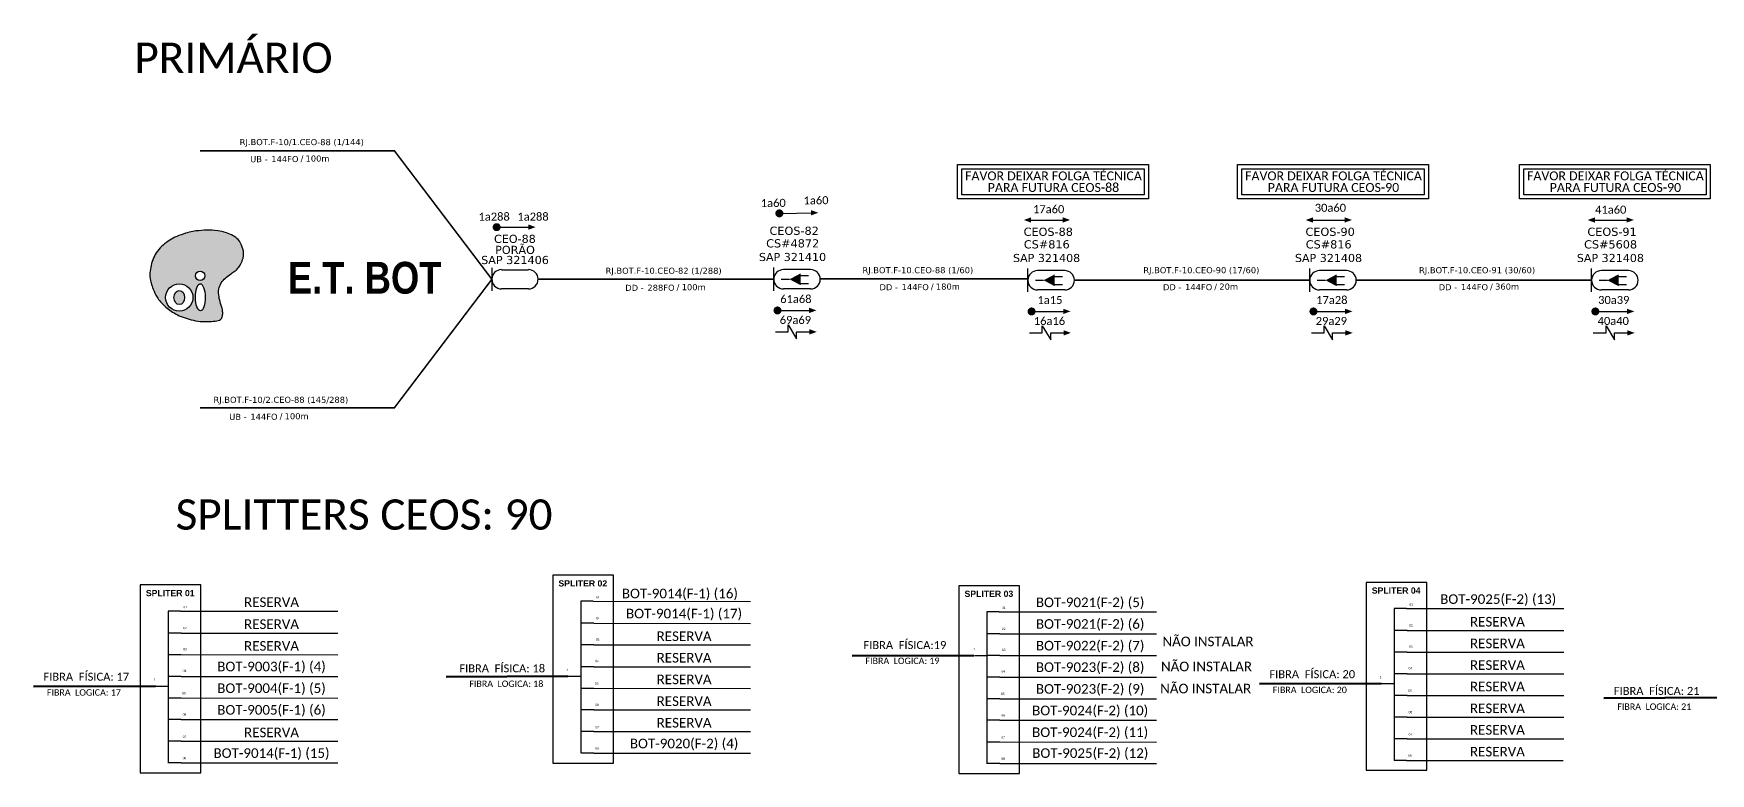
# Model space of a CAD drawing. Header units: millimetres. Extents: x 94385 to 95608, y -863 to 843.
# Drawn here: x 94385 to 95132, y 514 to 843 of the extents above; entities that cross this region are included whole.
import ezdxf
from ezdxf.enums import TextEntityAlignment as Align

# ---------------------------------------------------------------- set-up
doc = ezdxf.new("R2010")
doc.units = ezdxf.units.MM
for name, color, linetype in [('20.4-CEOS', 1, 'Continuous'), ('20.5-CABO AÉREO', 1, 'Continuous'), ('20.5-CEO', 1, 'Continuous'), ('E.T.', 7, 'Continuous'), ('SETA', 7, 'Continuous')]:
    doc.layers.add(name, color=color, linetype=linetype)
doc.layers.add('40.1-ETIQUETAS', color=1, linetype='Continuous', lineweight=20)
doc.styles.add('siredit', font='verdana.ttf')
doc.styles.add('SWISS BIT', font='swisscb.ttf')

# ---------------------------------------------------------------- blocks, each defined once
blk = doc.blocks.new('ETIQUETA_RS5F')
at = {"layer": '40.1-ETIQUETAS', "color": 0, "style": 'siredit'}
blk.add_text('/', height=1.5, dxfattribs=at).set_placement((1.58, -1.95), align=Align.MIDDLE_RIGHT)
for tag, p in [('ETIQUETA_R_PRIMARIA', (1.21, 4.1)), ('ETIQUETA_R_SECUNDARIA', (1.21, 2.1)), ('F_ATIVAS/F_MORTAS', (1.14, -4.24))]:
    blk.add_attdef(tag, text='', height=1.5, dxfattribs=at).set_placement(p, align=Align.MIDDLE_CENTER)
for tag, p in [('TIPO_CABO', (-6.58, -2.12)), ('CAP_CABO', (0.4, -2.09))]:
    blk.add_attdef(tag, text='', height=1.5, dxfattribs=at).set_placement(p, align=Align.MIDDLE_RIGHT)
blk.add_attdef('METROS', text='', height=1.5, dxfattribs=at).set_placement((2.14, -1.95), align=Align.MIDDLE_LEFT)
for tag, p in [('FUSÃO_1', (0.85, -8.39)), ('FUSÃO_2', (0.85, -10.6)), ('FUSÃO_3', (0.85, -12.93)), ('FUSÃO_4', (0.85, -15.14)), ('FUSÃO_5', (0.85, -17.16))]:
    blk.add_attdef(tag, text='', height=1.5, dxfattribs=at).set_placement(p, align=Align.CENTER)
blk = doc.blocks.new('OI')
h = blk.add_hatch(color=40)
edge = h.paths.add_edge_path()
edge.add_spline(control_points=[(4.35, -0.67), (3.92, -0.99), (3.26, -1.5), (2.81, -2.59), (2.9, -3.5), (3.06, -4.27), (3.31, -4.85), (3.37, -5.39), (3.4, -5.88), (3.2, -6.4), (2.54, -6.61), (1.65, -6.63), (0.55, -6.67), (-0.56, -6.42), (-1.61, -6.14), (-2.77, -5.61), (-3.92, -4.77), (-4.89, -3.7), (-5.34, -2.65), (-5.6, -1.94), (-5.85, -0.96), (-5.71, 0.47), (-5.1, 2.02), (-4.14, 3.02), (-3.3, 3.61), (-2.37, 4.16), (-1.36, 4.44), (-0.56, 4.7), (0.79, 4.85), (2.24, 4.97), (3.79, 4.57), (4.67, 4.21), (5.44, 3.65), (5.76, 2.99), (6.03, 2.21), (6.01, 1.46), (5.72, 0.64), (5.31, 0.08), (4.88, -0.38), (4.51, -0.55), (4.35, -0.67)], knot_values=[0, 0, 0, 0, 1.60434, 2.417191, 3.427595, 4.282808, 4.776746, 5.304182, 5.888771, 6.258406, 6.858137, 7.79129, 8.986195, 10.124242, 11.187857, 12.242908, 13.953784, 15.414161, 16.515391, 17.349188, 17.675853, 19.552021, 21.515531, 22.568638, 23.63245, 24.621084, 25.782718, 26.745347, 27.142653, 29.870543, 31.004649, 31.921532, 32.709589, 33.801391, 34.042471, 35.192333, 35.971461, 36.628871, 37.254359, 37.836911, 37.836911, 37.836911, 37.836911], degree=3, periodic=0)
h.paths.add_polyline_path([(1.13, -0.87, -1), (-0.04, -0.87, -1)], flags=16)
edge = h.paths.add_edge_path(flags=16)
edge.add_ellipse((0.56, -3.59), major_axis=(-0.02, 1.71), ratio=0.361305, start_angle=0, end_angle=360)
h.paths.add_polyline_path([(-0.36, -3.62, -1), (-3.8, -3.62, -1)], flags=16)
edge = h.paths.add_edge_path(flags=0)
edge.add_ellipse((-2.08, -3.62), major_axis=(0, 0.885), ratio=0.758294, start_angle=0, end_angle=360)
at = {"color": 40}
for centre, radius in [((-2.08, -3.62), 1.72), ((0.54, -0.87), 0.587)]:
    blk.add_circle(centre, radius, dxfattribs=at)
blk.add_ellipse((0.56, -3.59), major_axis=(-0.02, 1.71), ratio=0.361305, dxfattribs=at)
blk.add_ellipse((-2.08, -3.62), major_axis=(0, 0.885), ratio=0.758294, start_param=-3.141592653589792, end_param=3.141592653589792, dxfattribs=at)
at = {"color": 40, "start_tangent": (-0.800898, -0.598801), "end_tangent": (-0.800898, -0.598801)}
blk.add_spline([(4.35, -0.67), (3.2, -1.78), (2.9, -2.54), (2.92, -3.55), (3.12, -4.38), (3.28, -4.85), (3.37, -5.37), (3.35, -5.95), (3.2, -6.29), (2.66, -6.55), (1.73, -6.63), (0.54, -6.62), (-0.58, -6.41), (-1.6, -6.11), (-2.56, -5.67), (-3.95, -4.67), (-4.89, -3.56), (-5.37, -2.56), (-5.64, -1.78), (-5.72, -1.46), (-5.63, 0.42), (-4.84, 2.22), (-4.13, 2.99), (-3.27, 3.62), (-2.4, 4.09), (-1.3, 4.47), (-0.37, 4.72), (0.02, 4.77), (2.75, 4.8), (3.85, 4.53), (4.69, 4.16), (5.31, 3.68), (5.85, 2.73), (5.93, 2.5), (5.94, 1.35), (5.67, 0.62), (5.29, 0.08), (4.84, -0.36), (4.35, -0.67)], degree=3, dxfattribs=at)
blk = doc.blocks.new('*U29')
at = {"layer": '20.5-CEO'}
for p, q in [((-1.56, 1.26), (1.8, 1.26)), ((1.8, -1.13), (-1.56, -1.13))]:
    blk.add_line(p, q, dxfattribs=at)
blk.add_lwpolyline([(-2.75, 1.51), (-2.75, -1.38)], dxfattribs=at)
for centre, start, end in [((-1.56, 0.07), 90, 270), ((1.8, 0.07), 270, 90)]:
    blk.add_arc(centre, 1.2, start, end, dxfattribs=at)
at = {"layer": '20.5-CEO', "color": 7, "style": 'siredit'}
for tag, p in [('LOCAL', (0.12, 4.23)), ('FID', (0.11, 5.61)), ('SAP', (0.12, 2.97)), ('FIBRAS_RESERVA', (0.12, -1.94))]:
    blk.add_attdef(tag, text='', height=1.01, dxfattribs=at).set_placement(p, align=Align.TOP_CENTER)
for tag, flags, p in [('ID_ATIVIDADE', 3, (0.11, -3.51)), ('FATOR', 1, (0.11, -4.82))]:
    blk.add_attdef(tag, text='', height=1.01, dxfattribs=dict(at, flags=flags)).set_placement(p, align=Align.TOP_CENTER)
at = {"layer": '20.5-CEO', "color": 7, "style": 'siredit', "flags": 3}
blk.add_attdef('QTDE', (-4.88, -7.06), '', height=1.01, dxfattribs=at)

msp = doc.modelspace()

# ---------------------------------------------------------------- linework, layer by layer
at = {"color": 7, "linetype": 'Continuous'}
for p, q in [((94628.69, 590.28), (94628.69, 522.53)), ((94634.18, 590.28), (94628.69, 590.28)), ((94444.91, 585.96), (94444.91, 518.21)), ((94450.4, 585.96), (94444.91, 585.96)), ((94809.57, 585.64), (94809.57, 517.89)), ((94815.06, 585.64), (94809.57, 585.64)), ((94990.98, 587.09), (94990.98, 519.34)), ((94996.46, 587.09), (94990.98, 587.09)), ((94450.67, 576.16), (94445.19, 576.16)), ((94634.46, 580.48), (94628.97, 580.48)), ((94815.33, 575.84), (94809.85, 575.84)), ((94996.74, 577.29), (94991.26, 577.29)), ((94634.46, 570.82), (94628.97, 570.82)), ((94450.67, 566.5), (94445.19, 566.5)), ((94634.46, 561.11), (94628.97, 561.11)), ((94804.15, 566.18), (94809.82, 566.18)), ((94815.33, 566.18), (94809.85, 566.18)), ((94996.74, 567.63), (94991.26, 567.63)), ((94450.67, 556.79), (94445.19, 556.79)), ((94623, 556.85), (94628.67, 556.85)), ((94815.33, 556.47), (94809.85, 556.47)), ((94985.28, 553.66), (94990.95, 553.66)), ((94996.74, 557.92), (94991.26, 557.92)), ((94439.22, 552.53), (94444.88, 552.53)), ((94450.67, 547.18), (94445.19, 547.18)), ((94634.46, 551.5), (94628.97, 551.5)), ((94815.33, 546.86), (94809.85, 546.86)), ((94996.74, 548.31), (94991.26, 548.31)), ((94634.46, 541.88), (94628.97, 541.88)), ((94996.74, 538.69), (94991.26, 538.69)), ((94450.67, 537.56), (94445.19, 537.56)), ((94634.46, 532.22), (94628.97, 532.22)), ((94815.33, 537.24), (94809.85, 537.24)), ((94450.67, 527.9), (94445.19, 527.9)), ((94815.33, 527.58), (94809.85, 527.58)), ((94996.74, 529.03), (94991.26, 529.03)), ((94450.67, 518.27), (94445.19, 518.27)), ((94634.46, 522.59), (94628.97, 522.59)), ((94815.33, 517.95), (94809.85, 517.95)), ((94996.46, 519.34), (94990.98, 519.34))]:
    msp.add_line(p, q, dxfattribs=at)
at = {"color": 10, "linetype": 'Continuous'}
for p, q in [((94634.18, 590.28), (94704.3, 590.26)), ((94450.4, 585.96), (94520.52, 585.94)), ((94815.06, 585.64), (94885.18, 585.62)), ((94996.46, 587.09), (95066.58, 587.07)), ((94450.67, 576.16), (94520.52, 576.14)), ((94634.46, 580.48), (94704.3, 580.46)), ((94815.33, 575.84), (94885.18, 575.82)), ((94996.74, 577.29), (95066.58, 577.27)), ((94634.46, 570.84), (94704.3, 570.82)), ((94450.67, 566.52), (94520.52, 566.49)), ((94634.46, 561.13), (94704.3, 561.11)), ((94815.33, 566.2), (94885.18, 566.18)), ((94996.74, 567.65), (95066.58, 567.63)), ((94450.67, 556.81), (94520.52, 556.79)), ((94815.33, 556.49), (94885.18, 556.47)), ((94996.74, 557.94), (95066.58, 557.92)), ((94450.67, 547.2), (94520.52, 547.17)), ((94634.46, 551.52), (94704.3, 551.5)), ((94815.33, 546.88), (94885.18, 546.86)), ((94996.74, 548.33), (95066.58, 548.31)), ((94634.46, 541.9), (94704.3, 541.88)), ((94996.74, 538.71), (95066.58, 538.69)), ((94450.67, 537.58), (94520.52, 537.56)), ((94634.46, 532.24), (94704.3, 532.22)), ((94815.33, 537.26), (94885.18, 537.24)), ((94450.67, 527.92), (94520.52, 527.9)), ((94815.33, 527.6), (94885.18, 527.58)), ((94996.74, 529.05), (95066.58, 529.03)), ((94450.67, 518.27), (94520.52, 518.24)), ((94634.45, 522.59), (94704.3, 522.57)), ((94815.33, 517.95), (94885.18, 517.93)), ((94996.46, 519.34), (95066.31, 519.32))]:
    msp.add_line(p, q, dxfattribs=at)
at = {"color": 1, "linetype": 'Continuous', "lineweight": 60}
for p, q in [((94803.84, 566.18), (94749.57, 566.01)), ((94623, 556.85), (94568.73, 556.68)), ((94985.28, 553.66), (94931.02, 553.49)), ((94439.22, 552.53), (94384.95, 552.36)), ((95138.72, 547.36), (95084.45, 547.19))]:
    msp.add_line(p, q, dxfattribs=at)
at = {"color": 3, "ltscale": 9e-07}
for points in [[(94796.52, 784.95), (94881.54, 784.95), (94881.54, 769.63), (94796.52, 769.63)], [(94921.25, 784.95), (95006.27, 784.95), (95006.27, 769.63), (94921.25, 769.63)], [(95046.82, 784.95), (95131.84, 784.95), (95131.84, 769.63), (95046.82, 769.63)], [(94798.41, 783.06), (94879.65, 783.06), (94879.65, 771.52), (94798.41, 771.52)], [(94923.14, 783.06), (95004.38, 783.06), (95004.38, 771.52), (94923.14, 771.52)], [(95048.71, 783.06), (95129.95, 783.06), (95129.95, 771.52), (95048.71, 771.52)]]:
    msp.add_lwpolyline(points, close=True, dxfattribs=at)
at = {"color": 0, "const_width": 1.78}
for points in [[(94716.26, 763.2, 1), (94718.05, 763.22, 1)], [(94590.35, 757.05, 1), (94592.13, 757.05, 1)], [(94715.44, 719.92, 1), (94717.22, 719.92, 1)], [(94828.61, 719.48, 1), (94830.4, 719.48, 1)], [(94954.18, 719.48, 1), (94955.96, 719.48, 1)], [(95079.75, 719.48, 1), (95081.53, 719.48, 1)]]:
    msp.add_lwpolyline(points, format="xyb", close=True, dxfattribs=at)
at = {"color": 0}
for points in [[(94721.1, 710.38), (94721.1, 713.53), (94724.87, 707.23), (94724.87, 710.38)], [(94834.28, 709.94), (94834.28, 713.09), (94838.05, 706.79), (94838.05, 709.94)], [(94959.85, 709.93), (94959.85, 713.09), (94963.61, 706.79), (94963.62, 709.93)], [(95085.42, 709.93), (95085.42, 713.09), (95089.18, 706.79), (95089.19, 709.93)]]:
    msp.add_lwpolyline(points, dxfattribs=at)
at = {"color": 7}
for points in [[(94432.48, 513.87), (94459.43, 513.87), (94459.43, 597.57), (94432.48, 597.57)], [(94616.26, 518.19), (94643.22, 518.19), (94643.22, 601.89), (94616.26, 601.89)], [(94978.54, 515), (95005.5, 515), (95005.5, 598.7), (94978.54, 598.7)], [(94797.14, 513.55), (94824.09, 513.55), (94824.09, 597.25), (94797.14, 597.25)]]:
    msp.add_lwpolyline(points, close=True, dxfattribs=at)
at = {"layer": '20.4-CEOS'}
for p, q in [((94731.07, 738.13), (94718.99, 738.13)), ((94731.07, 729.52), (94718.99, 729.52))]:
    msp.add_line(p, q, dxfattribs=at)
at = {"layer": '20.4-CEOS', "color": 252}
for p, q in [((94844.25, 737.69), (94832.16, 737.69)), ((94969.81, 737.69), (94957.73, 737.69)), ((95095.38, 737.69), (95083.3, 737.69)), ((94844.25, 729.08), (94832.16, 729.08)), ((94969.81, 729.07), (94957.73, 729.07)), ((95095.38, 729.07), (95083.3, 729.07))]:
    msp.add_line(p, q, dxfattribs=at)
at = {"layer": '20.4-CEOS'}
for points in [[(94714.68, 728.63), (94714.68, 739.02)], [(94718.02, 733.82), (94721.69, 733.82)], [(94718.02, 733.82), (94721.69, 733.82)], [(94726.46, 735.53), (94730.13, 735.53)], [(94726.46, 735.53), (94730.13, 735.53)], [(94726.46, 731.95), (94730.13, 731.95)], [(94726.46, 731.95), (94730.13, 731.95)]]:
    msp.add_lwpolyline(points, dxfattribs=at)
msp.add_lwpolyline([(94721.69, 733.82, 0, 5.32, 0), (94726.68, 733.82, 5.32, 5.32, 0)], format="xyseb", dxfattribs=at)
msp.add_lwpolyline([(94721.69, 733.82, 0, 5.32, 0), (94726.68, 733.82, 5.32, 5.32, 0)], format="xyseb", dxfattribs=at)
at = {"layer": '20.4-CEOS', "color": 252}
for points in [[(94827.85, 728.19), (94827.85, 738.58)], [(94831.2, 733.38), (94834.87, 733.38)], [(94831.2, 733.38), (94834.87, 733.38)], [(94839.64, 735.09), (94843.3, 735.09)], [(94839.64, 735.09), (94843.3, 735.09)], [(94953.42, 728.19), (94953.42, 738.57)], [(94956.77, 733.38), (94960.44, 733.38)], [(94956.77, 733.38), (94960.44, 733.38)], [(94965.2, 735.09), (94968.87, 735.09)], [(94965.2, 735.09), (94968.87, 735.09)], [(95078.99, 728.19), (95078.99, 738.57)], [(95082.33, 733.38), (95086, 733.38)], [(95082.33, 733.38), (95086, 733.38)], [(95090.77, 735.09), (95094.44, 735.09)], [(95090.77, 735.09), (95094.44, 735.09)], [(94839.64, 731.51), (94843.3, 731.51)], [(94839.64, 731.51), (94843.3, 731.51)], [(94965.2, 731.5), (94968.87, 731.5)], [(94965.2, 731.5), (94968.87, 731.5)], [(95090.77, 731.5), (95094.44, 731.5)], [(95090.77, 731.5), (95094.44, 731.5)]]:
    msp.add_lwpolyline(points, dxfattribs=at)
for points in [[(94834.87, 733.38, 0, 5.32, 0), (94839.86, 733.38, 5.32, 5.32, 0)], [(94834.87, 733.38, 0, 5.32, 0), (94839.86, 733.38, 5.32, 5.32, 0)], [(94960.44, 733.38, 0, 5.32, 0), (94965.42, 733.38, 5.32, 5.32, 0)], [(94960.44, 733.38, 0, 5.32, 0), (94965.42, 733.38, 5.32, 5.32, 0)], [(95086, 733.38, 0, 5.32, 0), (95090.99, 733.38, 5.32, 5.32, 0)], [(95086, 733.38, 0, 5.32, 0), (95090.99, 733.38, 5.32, 5.32, 0)]]:
    msp.add_lwpolyline(points, format="xyseb", dxfattribs=at)
at = {"layer": '20.4-CEOS'}
for centre, start, end in [((94718.99, 733.82), 90, 270), ((94731.07, 733.82), 270, 90)]:
    msp.add_arc(centre, 4.31, start, end, dxfattribs=at)
at = {"layer": '20.4-CEOS', "color": 252}
for centre, start, end in [((94832.16, 733.38), 90, 270), ((94844.25, 733.38), 270, 90), ((94957.73, 733.38), 90, 270), ((94969.81, 733.38), 270, 90), ((95083.3, 733.38), 90, 270), ((95095.38, 733.38), 270, 90)]:
    msp.add_arc(centre, 4.31, start, end, dxfattribs=at)
at = {"layer": '20.5-CABO AÉREO', "ltscale": 50, "const_width": 0.72}
for points in [[(94459.13, 791.11), (94545.67, 791.11), (94589.11, 733.82)], [(94459.13, 676.54), (94545.67, 676.54), (94589.11, 733.82)], [(94609.81, 733.82), (94714.68, 733.82)], [(94735.46, 733.96), (94827.58, 733.96)], [(94848.55, 733.38), (94953.42, 733.38)], [(94974.12, 733.38), (95078.99, 733.38)]]:
    msp.add_lwpolyline(points, dxfattribs=at)
at = {"layer": 'SETA', "color": 0}
for points in [[(94717.15, 763.21), (94732.47, 763.45)], [(94591.24, 757.05), (94606.56, 757.05)], [(94829.31, 760.24), (94844.63, 760.24)], [(94954.88, 760.24), (94970.2, 760.24)], [(95080.45, 760.24), (95095.77, 760.24)], [(94716.33, 719.92), (94731.65, 719.92)], [(94829.51, 719.48), (94844.83, 719.48)], [(94955.07, 719.48), (94970.39, 719.48)], [(95080.64, 719.48), (95095.96, 719.48)], [(94715.42, 710.38), (94721.1, 710.38)], [(94724.87, 710.38), (94730.56, 710.38)], [(94828.59, 709.94), (94834.28, 709.94)], [(94838.05, 709.94), (94843.74, 709.94)], [(94954.16, 709.93), (94959.85, 709.93)], [(94963.62, 709.93), (94969.31, 709.93)], [(95079.73, 709.93), (95085.42, 709.93)], [(95089.19, 709.93), (95094.87, 709.93)]]:
    msp.add_lwpolyline(points, dxfattribs=at)
for points in [[(94731.22, 764.64), (94734.51, 763.5), (94731.26, 762.26)], [(94605.33, 758.26), (94608.59, 757.07), (94605.33, 755.88)], [(94829.31, 761.43), (94826.05, 760.24), (94829.31, 759.06)], [(94843.4, 761.46), (94846.67, 760.27), (94843.4, 759.08)], [(94954.88, 761.43), (94951.61, 760.24), (94954.88, 759.05)], [(94968.97, 761.45), (94972.23, 760.26), (94968.97, 759.08)], [(95080.45, 761.43), (95077.18, 760.24), (95080.45, 759.05)], [(95094.54, 761.45), (95097.8, 760.26), (95094.54, 759.08)], [(94730.42, 721.13), (94733.68, 719.95), (94730.42, 718.76)], [(94843.6, 720.69), (94846.86, 719.51), (94843.6, 718.32)], [(94969.16, 720.69), (94972.43, 719.5), (94969.16, 718.31)], [(95094.73, 720.69), (95098, 719.5), (95094.73, 718.31)], [(94730.56, 711.57), (94733.83, 710.38), (94730.56, 709.19)], [(94843.74, 711.13), (94847, 709.94), (94843.74, 708.75)], [(94969.31, 711.12), (94972.57, 709.93), (94969.31, 708.75)], [(95094.87, 711.12), (95098.14, 709.93), (95094.87, 708.75)]]:
    msp.add_solid(points, dxfattribs=at)

# ---------------------------------------------------------------- block references
at = {"layer": '20.5-CEO', "color": 0, "lineweight": 0}
ref = msp.add_blockref('*U29', (94598.97, 733.58), dxfattribs=dict(at, xscale=3.581689554539344, yscale=3.581689554539344, zscale=3.581689554539344))
ref.add_attrib('LOCAL', 'PORÃO', dxfattribs={"color": 7, "height": 3.631, "style": 'siredit'}).set_placement((94599.41, 748.75), align=Align.TOP_CENTER)
ref.add_attrib('SAP', 'SAP 321406', dxfattribs={"color": 7, "height": 3.631, "style": 'siredit'}).set_placement((94599.41, 744.24), align=Align.TOP_CENTER)
ref.add_attrib('FID', 'CEO-88', dxfattribs={"layer": '20.4-CEOS', "color": 7, "height": 3.616, "style": 'siredit'}).set_placement((94599.37, 753.66), align=Align.TOP_CENTER)
at = {"layer": '40.1-ETIQUETAS', "color": 0}
ref = msp.add_blockref('ETIQUETA_RS5F', (94502.3, 791.17), dxfattribs=dict(at, xscale=1.8, yscale=1.8, zscale=1.8))
ref.add_attrib('ETIQUETA_R_SECUNDARIA', 'RJ.BOT.F-10/1.CEO-88 (1/144)', dxfattribs={"color": 0, "height": 2.7, "style": 'siredit'}).set_placement((94504.43, 794.96), align=Align.MIDDLE_CENTER)
ref.add_attrib('TIPO_CABO', 'UB - ', dxfattribs={"color": 0, "height": 2.7, "style": 'siredit'}).set_placement((94490.39, 787.36), align=Align.MIDDLE_RIGHT)
ref.add_attrib('CAP_CABO', '144FO', dxfattribs={"color": 0, "height": 2.7, "style": 'siredit'}).set_placement((94502.96, 787.4), align=Align.MIDDLE_RIGHT)
ref.add_attrib('METROS', '100m', dxfattribs={"color": 0, "height": 2.7, "style": 'siredit'}).set_placement((94506.1, 787.65), align=Align.MIDDLE_LEFT)
ref = msp.add_blockref('ETIQUETA_RS5F', (94492.98, 676.31), dxfattribs=dict(at, xscale=1.8, yscale=1.8, zscale=1.8))
ref.add_attrib('ETIQUETA_R_SECUNDARIA', 'RJ.BOT.F-10/2.CEO-88 (145/288)', dxfattribs={"color": 0, "height": 2.7, "style": 'siredit'}).set_placement((94495.11, 680.1), align=Align.MIDDLE_CENTER)
ref.add_attrib('TIPO_CABO', 'UB - ', dxfattribs={"color": 0, "height": 2.7, "style": 'siredit'}).set_placement((94481.08, 672.5), align=Align.MIDDLE_RIGHT)
ref.add_attrib('CAP_CABO', '144FO', dxfattribs={"color": 0, "height": 2.7, "style": 'siredit'}).set_placement((94493.64, 672.54), align=Align.MIDDLE_RIGHT)
ref.add_attrib('METROS', '100m', dxfattribs={"color": 0, "height": 2.7, "style": 'siredit'}).set_placement((94496.79, 672.79), align=Align.MIDDLE_LEFT)
at = {"layer": 'E.T.', "color": 7, "xscale": 3.537520064308424, "yscale": 3.537520036224975, "zscale": 3.537520033821446}
msp.add_blockref('OI', (94457.24, 738.49), dxfattribs=at)

# ---------------------------------------------------------------- texts
at = {"attachment_point": 5}
for s, insert, char_height, width in [('{\\fCalibri|b0|i0|c0|p34;\\C7;PRIMÁRIO}', (94474.02, 832.49), 13.4792, 205.4115), ('\\C7;\\fCalibri|b0|i0|c0|p34;SPLITTERS CEOS: 90', (94532.17, 628.87), 13.4792, 205.4115), ('{\\fArial|b1|i0|c0|p34;\\C10;SPLITER 02}', (94629.62, 598.26), 2.7696, 26.9584), ('{\\fArial|b1|i0|c0|p34;\\H1x;\\C10;SPLITER 01}', (94445.83, 593.94), 2.7696, 26.9584), ('\\C7;\\fCalibri|b0|i0|c0|p34;RESERVA', (94490.95, 589.89), 4.2796, 104.1272), ('\\C7;\\fArial|b0|i0|;\\H1.0273588255048;01 ', (94636.28, 592.06), 2.7696, 5.5543), ('\\C7;\\fCalibri|b0|i0|c0|p34;BOT-9014(F-1) (16)', (94672.86, 593.31), 4.2796, 104.1272), ('\\C10;\\fArial|b1|i0|c0|p34;SPLITER 03', (94810.49, 593.62), 2.7696, 26.9584), ('\\C7;\\fCalibri|b0|i0|c0|p34;BOT-9021(F-2) (5)', (94855.6, 589.37), 4.2796, 104.1272), ('\\C10;\\fArial|b1|i0|c0|p34;SPLITER 04', (94991.9, 595.07), 2.7696, 26.9584), ('\\C7;\\fCalibri|b0|i0|c0|p34;BOT-9025(F-2) (13)', (95037.36, 590.81), 4.2796, 104.1272), ('\\C7;\\fArial|b0|i0|;\\H1.0273588255048;01 ', (94452.49, 587.74), 2.7696, 5.5543), ('\\C7;\\fArial|b0|i0|;\\H1.0273588255048;02 ', (94636.19, 582.7), 2.7696, 5.8632), ('\\C7;\\fCalibri|b0|i0|c0|p34;BOT-9014(F-1) (17)', (94674.72, 584.36), 4.2796, 104.1272), ('\\C7;\\fArial|b0|i0|;\\H1.0273588255048;01 ', (94817.15, 587.42), 2.7696, 5.5543), ('\\C7;\\fCalibri|b0|i0|c0|p34;BOT-9021(F-2) (6)', (94855.6, 579.72), 4.2796, 104.1272), ('\\C7;\\fArial|b0|i0|;\\H1.0273588255048;01 ', (94998.56, 588.87), 2.7696, 5.5543), ('\\pxt11;\\C7;\\fCalibri|b0|i0|c0|p34;RESERVA', (95037.01, 581.17), 4.2796, 104.1272), ('\\C7;\\fArial|b0|i0|;\\H1.0273588255048;02 ', (94452.41, 578.38), 2.7696, 5.8632), ('\\C7;\\fCalibri|b0|i0|c0|p34;RESERVA ', (94490.95, 580.08), 4.2796, 104.1272), ('\\C7;\\fCalibri|b0|i0|c0|p34;RESERVA', (94674.72, 574.7), 4.2796, 104.1272), ('\\C7;\\fArial|b0|i0|;\\H1.0273588255048;02 ', (94817.07, 578.06), 2.7696, 5.8632), ('{\\fCalibri|b0|i0|c0|p34;\\C7;NÃO INSTALAR}', (94908.08, 572.37), 4.2796, 104.1272), ('\\C7;\\fArial|b0|i0|;\\H1.0273588255048;02 ', (94998.48, 579.51), 2.7696, 5.8632), ('\\C7;\\fArial|b0|i0|;\\H1.0273588255048;03 ', (94452.41, 568.94), 2.7696, 5.3917), ('\\C7;\\fCalibri|b0|i0|c0|p34;RESERVA', (94490.95, 570.38), 4.2796, 104.1272), ('\\C7;\\fArial|b0|i0|;\\H1.0273588255048;03 ', (94636.19, 573.27), 2.7696, 5.3917), ('\\C7;\\fCalibri|b0|i0|c0|p34;FIBRA  FÍSICA:19', (94773.08, 570.76), 3.5663, 53.9169), ('\\C7;\\fArial|b0|i0|;\\H1.0273588255048;1', (94803.89, 569.03), 2.7696, 2.7433), ('\\C7;\\fArial|b0|i0|;\\H1.0273588255048;03 ', (94817.07, 568.63), 2.7696, 5.3917), ('\\C7;\\fCalibri|b0|i0|c0|p34;BOT-9022(F-2) (7)', (94855.6, 570.06), 4.2796, 104.1272), ('\\C7;\\fArial|b0|i0|;\\H1.0273588255048;03 ', (94998.48, 570.08), 2.7696, 5.3917), ('\\C7;\\fCalibri|b0|i0|c0|p34;RESERVA', (95037.01, 571.51), 4.2796, 104.1272), ('\\C7;\\fCalibri|b0|i0|c0|p34;BOT-9003(F-1) (4)', (94490.95, 560.76), 4.2796, 104.1272), ('\\C7;\\fCalibri|b0|i0|c0|p34;FIBRA  FÍSICA: 18', (94593.71, 560.39), 3.5663, 53.9169), ('\\C7;\\fArial|b0|i0|;\\H1.0273588255048;04 ', (94635.96, 563.68), 2.7696, 5.8632), ('\\C7;\\fCalibri|b0|i0|c0|p34;RESERVA', (94674.73, 565.11), 4.2796, 104.1272), ('\\C7;\\fCalibri|b0|i0|c0|p34;FIBRA  LOGICA: 19', (94772, 563.75), 2.8532, 53.9169), ('\\pxt10;\\C7;\\fCalibri|b0|i0|c0|p34;BOT-9023(F-2) (8)', (94855.6, 560.48), 4.2796, 104.1272), ('{\\fCalibri|b0|i0|c0|p34;\\C7;NÃO INSTALAR}', (94907.4, 561.23), 4.2796, 104.1272), ('\\C7;\\fCalibri|b0|i0|c0|p34;FIBRA  FÍSICA: 20', (94954.53, 557.79), 3.5663, 53.9169), ('\\C7;\\fArial|b0|i0|;\\H1.0273588255048;04 ', (94998.24, 560.49), 2.7696, 5.8632), ('\\C7;\\fCalibri|b0|i0|c0|p34;RESERVA', (95037.01, 561.86), 4.2796, 104.1272), ('\\C7;\\fCalibri|b0|i0|c0|p34;FIBRA  FÍSICA: 17', (94408.46, 556.66), 3.5663, 53.9169), ('\\C7;\\fArial|b0|i0|;\\H1.0273588255048;1', (94438.96, 555.38), 2.7696, 2.7433), ('\\C7;\\fArial|b0|i0|;\\H1.0273588255048;04 ', (94452.18, 559.36), 2.7696, 5.8632), ('\\C7;\\fCalibri|b0|i0|c0|p34;BOT-9004(F-1) (5)', (94490.95, 551.1), 4.2796, 104.1272), ('\\C7;\\fCalibri|b0|i0|c0|p34;FIBRA  LOGICA: 18', (94595.54, 553.53), 2.8532, 53.9169), ('\\C7;\\fArial|b0|i0|;\\H1.0273588255048;1', (94622.74, 559.7), 2.7696, 2.7433), ('\\C7;\\fArial|b0|i0|;\\H1.0273588255048;05 ', (94635.76, 553.68), 2.7696, 7.2111), ('\\C7;\\fCalibri|b0|i0|c0|p34;RESERVA', (94674.73, 555.47), 4.2796, 104.1272), ('\\C7;\\fArial|b0|i0|;\\H1.0273588255048;04 ', (94816.84, 559.04), 2.7696, 5.8632), ('\\C7;\\fCalibri|b0|i0|c0|p34;BOT-9023(F-2) (9)', (94855.6, 550.78), 4.2796, 104.1272), ('{\\fCalibri|b0|i0|c0|p34;\\C7;NÃO INSTALAR}', (94907.06, 551.38), 4.2796, 104.1272), ('\\C7;\\fArial|b0|i0|;\\H1.0273588255048;1', (94985.02, 556.51), 2.7696, 2.7433), ('\\C7;\\fCalibri|b0|i0|c0|p34;RESERVA', (95037.01, 552.28), 4.2796, 104.1272), ('\\C7;\\fCalibri|b0|i0|c0|p34;FIBRA  FÍSICA: 21', (95107.96, 550.33), 3.5663, 53.9169), ('\\C7;\\fCalibri|b0|i0|c0|p34;FIBRA  LOGICA: 17', (94407.38, 549.65), 2.8532, 53.9169), ('\\C7;\\fArial|b0|i0|;\\H1.0273588255048;05 ', (94451.97, 549.36), 2.7696, 7.2111), ('\\C7;\\fCalibri|b0|i0|c0|p34;RESERVA', (94674.73, 545.76), 4.2796, 104.1272), ('\\C7;\\fArial|b0|i0|;\\H1.0273588255048;05 ', (94816.63, 549.04), 2.7696, 7.2111), ('\\C7;\\fCalibri|b0|i0|c0|p34;FIBRA  LOGICA: 20', (94953.45, 550.78), 2.8532, 53.9169), ('\\C7;\\fArial|b0|i0|;\\H1.0273588255048;05 ', (94998.04, 550.49), 2.7696, 7.2111), ('\\C7;\\fArial|b0|i0|;\\H1.0273588255048;06 ', (94452.18, 539.78), 2.7696, 5.8632), ('\\C7;\\fCalibri|b0|i0|c0|p34;BOT-9005(F-1) (6)', (94490.95, 541.45), 4.2796, 104.1272), ('\\C7;\\fArial|b0|i0|;\\H1.0273588255048;06 ', (94635.96, 544.1), 2.7696, 5.8632), ('\\C7;\\fCalibri|b0|i0|c0|p34;RESERVA', (94674.73, 536.15), 4.2796, 104.1272), ('\\C7;\\fArial|b0|i0|;\\H1.0273588255048;06 ', (94816.84, 539.46), 2.7696, 5.8632), ('\\pxt11;\\C7;\\fCalibri|b0|i0|c0|p34;BOT-9024(F-2) (10)', (94855.6, 541.16), 4.2796, 104.1272), ('\\C7;\\fArial|b0|i0|;\\H1.0273588255048;06 ', (94998.24, 540.91), 2.7696, 5.8632), ('\\C7;\\fCalibri|b0|i0|c0|p34;RESERVA', (95037.01, 542.57), 4.2796, 104.1272), ('\\C7;\\fCalibri|b0|i0|c0|p34;FIBRA  LOGICA: 21', (95106.88, 543.32), 2.8532, 53.9169), ('\\C7;\\fArial|b0|i0|;\\H1.0273588255048;07 ', (94452.18, 529.85), 2.7696, 5.8632), ('\\C7;\\fCalibri|b0|i0|c0|p34;RESERVA ', (94490.95, 531.83), 4.2796, 104.1272), ('\\C7;\\fArial|b0|i0|;\\H1.0273588255048;07 ', (94635.96, 534.18), 2.7696, 5.8632), ('\\C7;\\fCalibri|b0|i0|c0|p34;BOT-9024(F-2) (11)', (94855.6, 531.46), 4.2796, 104.1272), ('\\C7;\\fArial|b0|i0|;\\H1.0273588255048;07 ', (94998.24, 530.99), 2.7696, 5.8632), ('\\C7;\\fCalibri|b0|i0|c0|p34;RESERVA', (95037.01, 532.96), 4.2796, 104.1272), ('\\C7;\\fCalibri|b0|i0|c0|p34;BOT-9014(F-1) (15)', (94490.95, 522.17), 4.2796, 104.1272), ('\\C7;\\fArial|b0|i0|;\\H1.0273588255048;08 ', (94635.96, 524.74), 2.7696, 5.8632), ('\\C7;\\fCalibri|b0|i0|c0|p34;BOT-9020(F-2) (4)', (94674.73, 526.45), 4.2796, 104.1272), ('\\C7;\\fArial|b0|i0|;\\H1.0273588255048;07 ', (94816.84, 529.54), 2.7696, 5.8632), ('\\C7;\\fCalibri|b0|i0|c0|p34;BOT-9025(F-2) (12)', (94855.67, 522.18), 4.2796, 104.1272), ('\\C7;\\fCalibri|b0|i0|c0|p34;RESERVA', (95037.01, 523.26), 4.2796, 104.1272), ('\\C7;\\fArial|b0|i0|;\\H1.0273588255048;08 ', (94452.18, 520.42), 2.7696, 5.8632), ('\\C7;\\fArial|b0|i0|;\\H1.0273588255048;08 ', (94816.84, 520.1), 2.7696, 5.8632), ('\\C7;\\fArial|b0|i0|;\\H1.0273588255048;08 ', (94997.97, 521.49), 2.7696, 5.8632)]:
    msp.add_mtext(s, dxfattribs=dict(at, insert=insert, char_height=char_height, width=width))
at = {"color": 0, "attachment_point": 5}
for s, insert, char_height, width in [('{\\fCalibri|b0|i0|c0|p34;FAVOR DEIXAR FOLGA TÉCNICA}', (94839.26, 779.9), 3.96, 84.367), ('{\\fCalibri|b0|i0|c0|p34;PARA FUTURA CEOS-88}', (94839.26, 774.72), 3.96, 84.367), ('{\\fCalibri|b0|i0|c0|p34;FAVOR DEIXAR FOLGA TÉCNICA}', (94963.99, 779.9), 3.96, 84.367), ('{\\fCalibri|b0|i0|c0|p34;FAVOR DEIXAR FOLGA TÉCNICA}', (95089.56, 779.9), 3.96, 84.367), ('{\\fCalibri|b0|i0|c0|p34;PARA FUTURA CEOS-90}', (94963.99, 774.72), 3.96, 84.367), ('{\\fCalibri|b0|i0|c0|p34;PARA FUTURA CEOS-90}', (95089.56, 774.72), 3.96, 84.367), ('{\\fCalibri|b0|i0|c0|p34;\\C7;1a288}', (94607.43, 761.73), 3.564, 45.1894), ('{\\fCalibri|b0|i0|c0|p34;17a60}', (94837.11, 765.05), 3.564, 45.1894), ('{\\fCalibri|b0|i0|c0|p34;30a60}', (94962.62, 765.67), 3.564, 45.1894), ('{\\fCalibri|b0|i0|c0|p34;\\C7;41a60}', (95087.48, 764.83), 3.564, 45.1894), ('{\\fCalibri|b0|i0|c0|p34;\\C7;61a68}', (94724.53, 725.02), 3.564, 45.1894), ('{\\fCalibri|b0|i0|c0|p34;\\C7;1a15}', (94837.7, 724.58), 3.564, 45.1894), ('{\\fCalibri|b0|i0|c0|p34;\\C7;17a28}', (94963.27, 724.57), 3.564, 45.1894), ('{\\fCalibri|b0|i0|c0|p34;\\C7;30a39}', (95088.84, 724.57), 3.564, 45.1894), ('{\\fCalibri|b0|i0|c0|p34;\\C7;69a69}', (94724.3, 715.67), 3.564, 45.1894), ('{\\fCalibri|b0|i0|c0|p34;\\C7;16a16}', (94837.48, 715.23), 3.564, 45.1894), ('{\\fCalibri|b0|i0|c0|p34;\\C7;29a29}', (94963.04, 715.23), 3.564, 45.1894), ('{\\fCalibri|b0|i0|c0|p34;\\C7;40a40}', (95088.61, 715.23), 3.564, 45.1894)]:
    msp.add_mtext(s, dxfattribs=dict(at, insert=insert, char_height=char_height, width=width))
at = {"color": 0, "char_height": 3.564, "width": 45.1894, "attachment_point": 5, "rotation": 0.88319}
for insert in [(94714.44, 767.8), (94733.5, 768.98)]:
    msp.add_mtext('{\\fCalibri|b0|i0|c0|p34;\\C7;1a60}', dxfattribs=dict(at, insert=insert))
at = {"color": 5, "insert": (94590.11, 761.73), "char_height": 3.564, "width": 45.1894, "attachment_point": 5}
msp.add_mtext('{\\fCalibri|b0|i0|c0|p34;\\C7;1a288}', dxfattribs=at)
at = {"layer": '20.4-CEOS', "color": 0, "style": 'siredit'}
for s, height, p in [('CEOS-82', 3.65, (94723.76, 755.45)), ('CEOS-88', 3.65, (94836.94, 755.01)), ('CEOS-90', 3.65, (94962.5, 755.01)), ('CEOS-91', 3.65, (95088.07, 755.01)), ('CS#4872', 3.65, (94723.1, 749.84)), ('CS#816', 3.65, (94836.28, 749.4)), ('CS#816', 3.65, (94961.85, 749.39)), ('CS#5608', 3.65, (95087.42, 749.39)), ('SAP 321410', 3.6, (94723.02, 743.76)), ('SAP 321408', 3.6, (94836.2, 743.32)), ('SAP 321408', 3.6, (94961.77, 743.32)), ('SAP 321408', 3.6, (95087.33, 743.32))]:
    msp.add_text(s, height=height, dxfattribs=at).set_placement(p, align=Align.MIDDLE_CENTER)
at = {"layer": '40.1-ETIQUETAS', "color": 0, "style": 'siredit'}
for s, p in [('RJ.BOT.F-10.CEO-82 (1/288)', (94665.6, 737.61)), ('RJ.BOT.F-10.CEO-88 (1/60)', (94778.85, 737.88)), ('RJ.BOT.F-10.CEO-90 (17/60)', (94905.11, 737.88)), ('RJ.BOT.F-10.CEO-91 (30/60)', (95027.94, 737.88))]:
    msp.add_text(s, height=2.7, dxfattribs=at).set_placement(p, align=Align.MIDDLE_CENTER)
for s, p in [('DD - ', (94657.93, 730.02)), ('288FO', (94670.5, 730.06)), ('/', (94672.62, 730.31)), ('DD - ', (94771.17, 730.28)), ('144FO', (94783.74, 730.32)), ('/', (94785.87, 730.57)), ('DD - ', (94897.43, 730.28)), ('144FO', (94910, 730.32)), ('/', (94912.13, 730.57)), ('DD - ', (95020.27, 730.28)), ('144FO', (95032.84, 730.32)), ('/', (95034.97, 730.57))]:
    msp.add_text(s, height=2.7, dxfattribs=at).set_placement(p, align=Align.MIDDLE_RIGHT)
for s, p in [('100m', (94673.64, 730.31)), ('180m', (94786.88, 730.57)), ('20m', (94913.14, 730.57)), ('360m', (95035.98, 730.57))]:
    msp.add_text(s, height=2.7, dxfattribs=at).set_placement(p, align=Align.MIDDLE_LEFT)
at = {"layer": 'E.T.', "color": 40, "style": 'SWISS BIT'}
msp.add_text('E.T. BOT', height=14.15, dxfattribs=at).set_placement((94532.45, 727.43), align=Align.CENTER)

doc.saveas('drawing.dxf')
